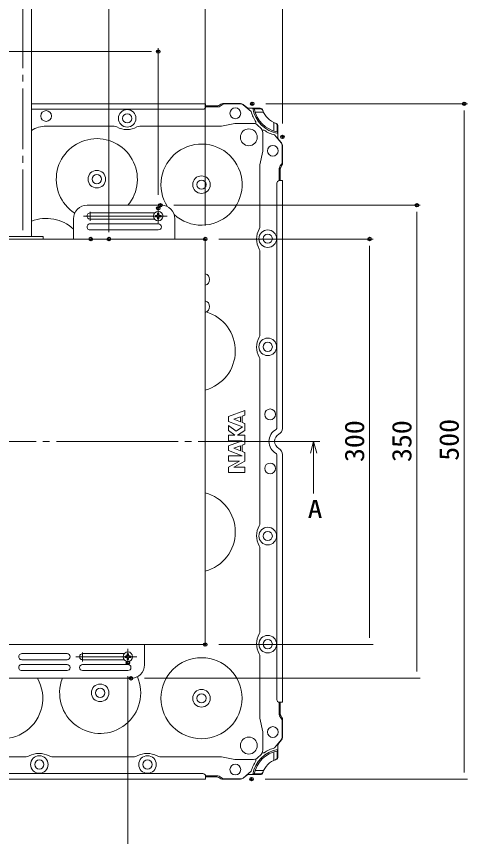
# Model space of a CAD drawing. Units: millimetres, scale not verified. Extents: x -1000 to 1000, y -692 to 693.
# Drawn here: x -555 to -221, y -225 to 381 of the extents above; entities that cross this region are included whole.
import ezdxf
from ezdxf.enums import TextEntityAlignment as Align

# ---------------------------------------------------------------- set-up
doc = ezdxf.new("R2010")
doc.units = ezdxf.units.MM
doc.header["$LTSCALE"] = 5
doc.header["$PDMODE"] = 32
doc.header["$PDSIZE"] = 2.5
doc.linetypes.add('CHAIN2', pattern=[12, 9, -1, 1, -1])
doc.linetypes.add('LONG_CHAIN', pattern=[21, 18, -1, 1, -1])
for name, color, linetype, lineweight in [('0-2_中心線', 1, 'LONG_CHAIN', 9), ('0-3_一般寸法', 1, 'Continuous', 9), ('0-4_0', 3, 'Continuous', 9), ('0-6_0-0', 3, 'Continuous', 9), ('0-8_1-1', 2, 'Continuous', 9), ('0-9_1-6', 7, 'Continuous', 9), ('0-B_center', 1, 'LONG_CHAIN', 9), ('0-F_SCREW', 2, 'Continuous', 9)]:
    doc.layers.add(name, color=color, linetype=linetype, lineweight=lineweight)
doc.layers.add('0-5_Defpoints', color=7, linetype='Continuous')
doc.layers.add('0-7_10', color=3, linetype='Continuous')
doc.styles.add('ＭＳ ゴシック', font='')
doc.styles.get('ＭＳ ゴシック').set_extended_font_data('MS Gothic')

msp = doc.modelspace()

# ---------------------------------------------------------------- linework, layer by layer
at = {"layer": '0-2_中心線'}
msp.add_line((-330.084, 67.055), (-880.559, 67.055), dxfattribs=at)
at = {"layer": '0-3_一般寸法'}
for p, q in [((-486.17, 588.842), (-486.17, 221.805)), ((-357.87, 302.325), (-357.87, 427.967)), ((-414.92, 226.805), (-414.92, 392.967)), ((-760.17, 355.467), (-454.67, 355.467)), ((-449.67, 249.577), (-449.67, 357.967)), ((-370.131, 316.855), (-220.795, 316.855)), ((-223.295, -177.745), (-223.295, 311.855)), ((-438.156, 241.805), (-255.795, 241.805)), ((-258.295, -103.195), (-258.295, 236.805)), ((-489.658, 216.805), (-483.67, 216.805)), ((-404.92, 216.805), (-290.795, 216.805)), ((-293.295, -78.195), (-293.295, 211.805)), ((-404.92, -83.195), (-290.795, -83.195)), ((-472.17, -106.707), (-472.17, -264.693)), ((-459.92, -108.195), (-255.795, -108.195)), ((-370.654, -182.745), (-220.795, -182.745))]:
    msp.add_line(p, q, dxfattribs=at)
at = {"layer": '0-4_0'}
for p, q in [((-543.42, 451.65), (-543.42, 218.555)), ((-447.42, 241.805), (-502.42, 241.805)), ((-512.42, 216.805), (-512.42, 231.805)), ((-452.353, 236.055), (-500.17, 236.055)), ((-452.35, 231.555), (-500.17, 231.555)), ((-437.42, 216.805), (-437.42, 231.805)), ((-449.67, 228.055), (-500.17, 228.055)), ((-564.92, 218.555), (-534.92, 218.555)), ((-534.92, 216.805), (-534.92, 218.555)), ((-449.67, 223.555), (-500.17, 223.555)), ((-414.92, 216.805), (-799.92, 216.805)), ((-414.92, -83.195), (-414.92, 216.805)), ((-799.92, -83.195), (-414.92, -83.195)), ((-459.92, -98.195), (-459.92, -83.195)), ((-550.67, -89.945), (-517.17, -89.945)), ((-505.67, -89.945), (-474.861, -89.945)), ((-550.67, -94.445), (-517.17, -94.445)), ((-505.67, -94.445), (-474.842, -94.445)), ((-550.67, -97.945), (-517.17, -97.945)), ((-550.67, -102.445), (-517.17, -102.445)), ((-505.67, -97.945), (-472.17, -97.945)), ((-505.67, -102.445), (-472.17, -102.445)), ((-744.92, -108.195), (-469.92, -108.195))]:
    msp.add_line(p, q, dxfattribs=at)
at = {"layer": '0-4_0', "color": 1, "linetype": 'CHAIN2'}
msp.add_line((-549.92, 448.243), (-549.92, 218.555), dxfattribs=at)
at = {"layer": '0-4_0'}
for centre, radius, start, end in [((-502.42, 231.805), 10, 90, 180), ((-447.42, 231.805), 10, 0, 90), ((-500.17, 233.805), 2.25, 90, 270.00055), ((-500.17, 225.805), 2.25, 90, 270.00055), ((-449.67, 225.805), 2.25, 270, 90), ((-416.074, 186.805), 4.404, 285.18929, 74.81071), ((-416.074, 166.805), 4.404, 285.18929, 74.81071), ((-550.67, -92.195), 2.25, 89.99966, 270.00034), ((-517.17, -92.195), 2.25, 270.00039, 89.99961), ((-505.67, -92.195), 2.25, 89.99961, 270), ((-550.67, -100.195), 2.25, 89.99966, 270), ((-517.17, -100.195), 2.25, 270.00039, 89.99961), ((-505.67, -100.195), 2.25, 90, 270), ((-472.17, -100.195), 2.25, 270, 90), ((-469.92, -98.195), 10, 270, 0)]:
    msp.add_arc(centre, radius, start, end, dxfattribs=at)
at = {"layer": '0-5_Defpoints'}
for p in [(-449.67, 355.467), (-380.131, 316.855), (-223.295, 316.855), (-357.87, 292.325), (-448.156, 241.805), (-258.295, 241.805), (-449.67, 239.577), (-499.658, 216.805), (-486.17, 216.805), (-414.92, 216.805), (-414.92, 216.805), (-293.295, 216.805), (-414.92, -83.195), (-472.17, -96.707), (-469.92, -108.195), (-380.654, -182.745)]:
    msp.add_point(p, dxfattribs=at)
at = {"layer": '0-6_0-0'}
for q in [(-337.112, 58.362), (-332.453, 58.362), (-334.783, 28.608)]:
    msp.add_line((-334.783, 67.055), q, dxfattribs=at)
at = {"layer": '0-8_1-1', "color": 7}
for p, q in [((-414.67, 316.855), (-543.42, 316.855)), ((-414.67, 314.755), (-414.67, 316.855)), ((-404.983, 315.645), (-403.359, 316.565)), ((-401.88, 316.955), (-388.773, 316.955)), ((-386.83, 316.241), (-384.511, 314.269)), ((-416.67, 312.755), (-542.67, 312.755)), ((-406.462, 315.255), (-414.67, 315.255)), ((-382.568, 313.555), (-374.284, 313.555)), ((-361.17, 292.158), (-361.17, 300.442)), ((-358.485, 287.895), (-360.456, 290.215)), ((-357.771, 272.846), (-357.771, 285.952)), ((-359.47, 268.264), (-359.47, 260.055)), ((-359.081, 269.743), (-358.16, 271.367)), ((-361.97, 258.055), (-361.969, 76.749)), ((-359.97, 260.055), (-357.87, 260.055)), ((-357.87, 260.055), (-357.869, 76.749)), ((-361.97, -123.945), (-361.969, 57.362)), ((-357.87, -125.945), (-357.869, 57.362)), ((-359.97, -125.945), (-357.87, -125.945)), ((-359.47, -134.154), (-359.47, -125.945)), ((-359.081, -135.632), (-358.16, -137.256)), ((-357.771, -138.735), (-357.771, -151.842)), ((-358.485, -153.785), (-360.456, -156.105)), ((-361.171, -158.047), (-361.171, -166.331)), ((-416.671, -178.645), (-597.977, -178.645)), ((-414.671, -180.645), (-414.671, -182.745)), ((-406.462, -181.145), (-414.671, -181.145)), ((-404.983, -181.534), (-403.359, -182.455)), ((-386.83, -182.13), (-384.511, -180.159)), ((-382.568, -179.445), (-374.284, -179.445)), ((-414.671, -182.745), (-597.977, -182.745)), ((-401.88, -182.844), (-388.773, -182.844))]:
    msp.add_line(p, q, dxfattribs=at)
at = {"layer": '0-8_1-1', "color": 4}
for p, q in [((-403.878, 315.136), (-402.462, 316.175)), ((-400.688, 316.755), (-388.777, 316.755)), ((-386.845, 316.051), (-380.908, 311.055)), ((-414.68, 314.555), (-405.652, 314.555)), ((-377.421, 301.928), (-377.421, 303.42)), ((-532.67, 300.305), (-482.394, 300.305)), ((-463.447, 300.305), (-402.921, 300.305)), ((-392.921, 302.305), (-402.921, 300.305)), ((-379.16, 302.305), (-392.921, 302.305)), ((-373.651, 298.536), (-376.19, 301.075)), ((-372.798, 297.306), (-371.307, 297.306)), ((-372.421, 295.566), (-372.421, 281.805)), ((-358.675, 287.881), (-363.671, 293.817)), ((-357.97, 274.037), (-357.97, 285.949)), ((-372.421, 281.805), (-374.421, 271.805)), ((-374.421, 271.805), (-374.421, 226.279)), ((-360.17, 260.045), (-360.17, 269.073)), ((-359.59, 270.847), (-358.551, 272.263)), ((-374.421, 207.332), (-374.421, 146.279)), ((-374.421, 127.332), (-374.421, 6.779)), ((-393.731, 83.567), (-388.965, 85.34)), ((-388.965, 81.683), (-388.965, 85.34)), ((-387.553, 85.866), (-385.67, 86.566)), ((-387.553, 81.124), (-387.553, 85.866)), ((-385.67, 86.566), (-385.67, 90.055)), ((-397.671, 81.826), (-387.387, 77.76)), ((-393.731, 83.567), (-388.965, 81.683)), ((-387.553, 81.124), (-385.671, 80.38)), ((-385.671, 75.114), (-385.671, 80.38)), ((-397.671, 75.114), (-392.965, 71.585)), ((-392.089, 74.693), (-387.387, 77.76)), ((-391.082, 71.585), (-385.671, 75.114)), ((-397.671, 67.585), (-397.671, 71.585)), ((-397.671, 71.585), (-392.965, 71.585)), ((-397.671, 63.82), (-387.553, 67.585)), ((-397.671, 67.585), (-387.553, 67.585)), ((-391.082, 71.585), (-385.671, 71.585)), ((-385.671, 65.022), (-385.671, 71.585)), ((-397.671, 60.291), (-397.671, 63.82)), ((-393.731, 62.022), (-388.965, 63.796)), ((-393.731, 62.022), (-388.965, 60.138)), ((-388.965, 60.138), (-388.965, 63.796)), ((-387.553, 64.321), (-385.671, 65.022)), ((-387.553, 59.58), (-387.553, 64.321)), ((-397.671, 60.291), (-387.553, 56.291)), ((-397.671, 52.526), (-397.671, 56.291)), ((-397.671, 56.291), (-387.553, 56.291)), ((-387.553, 59.58), (-385.671, 58.836)), ((-385.671, 52.526), (-385.671, 58.836)), ((-397.671, 48.055), (-389.67, 52.526)), ((-397.671, 52.526), (-389.67, 52.526)), ((-385.671, 52.526), (-393.67, 48.055)), ((-397.671, 44.055), (-397.671, 48.055)), ((-397.671, 44.055), (-385.671, 44.055)), ((-393.67, 48.055), (-385.671, 48.055)), ((-385.671, 44.055), (-385.671, 48.055)), ((-374.421, -73.221), (-374.421, -12.168)), ((-374.421, -137.694), (-374.421, -92.168)), ((-360.17, -125.934), (-360.17, -134.963)), ((-372.421, -147.695), (-374.421, -137.694)), ((-359.59, -136.737), (-358.551, -138.153)), ((-357.97, -139.927), (-357.97, -151.839)), ((-372.421, -161.455), (-372.421, -147.695)), ((-358.675, -153.77), (-363.671, -159.707)), ((-372.798, -163.195), (-371.307, -163.195)), ((-668.447, -166.194), (-547.394, -166.194)), ((-528.447, -166.194), (-467.394, -166.194)), ((-448.447, -166.194), (-402.921, -166.194)), ((-377.421, -167.817), (-377.421, -169.309)), ((-373.651, -164.425), (-376.19, -166.964)), ((-414.681, -180.445), (-405.653, -180.445)), ((-403.879, -181.025), (-402.463, -182.064)), ((-386.845, -181.94), (-380.909, -176.945)), ((-400.689, -182.645), (-388.777, -182.645))]:
    msp.add_line(p, q, dxfattribs=at)
at = {"layer": '0-8_1-1'}
for p, q in [((-378.013, 310.555), (-371.742, 310.555)), ((-364.17, 296.713), (-364.17, 302.984)), ((-361.676, 300.618), (-361.676, 296.079)), ((-361.676, 296.079), (-361.17, 294.975)), ((-364.171, -162.602), (-364.171, -168.873)), ((-361.677, -166.507), (-361.676, -161.968)), ((-361.676, -161.968), (-361.171, -160.865)), ((-378.647, -178.939), (-379.75, -179.445)), ((-374.108, -178.939), (-378.647, -178.939)), ((-378.013, -176.445), (-371.742, -176.445))]:
    msp.add_line(p, q, dxfattribs=at)
msp.add_lwpolyline([(-374.107, 313.049), (-378.647, 313.05), (-379.75, 313.555)], dxfattribs=at)
at = {"layer": '0-8_1-1', "color": 4}
for points in [[(-397.671, 81.826), (-397.671, 85.59), (-385.67, 90.055)], [(-397.671, 75.114), (-397.671, 78.879), (-392.089, 74.693)], [(-379.16, -168.195), (-392.921, -168.195), (-402.921, -166.195)]]:
    msp.add_lwpolyline(points, dxfattribs=at)
for centre, radius in [((-532.67, 307.805), 4), ((-472.671, 306.055), 6.5), ((-392.67, 309.805), 4), ((-472.671, 306.055), 3.4), ((-382.671, 292.055), 6.25), ((-364.921, 282.055), 4), ((-495.17, 261.055), 6.5), ((-495.17, 261.055), 3.4), ((-417.671, 257.055), 6.5), ((-417.671, 257.055), 3.4), ((-368.671, 217.056), 6.5), ((-368.671, 217.056), 3.4), ((-368.671, 137.055), 6.5), ((-368.671, 137.055), 3.4), ((-366.921, 87.055), 4), ((-366.921, 47.055), 4), ((-368.671, -2.945), 6.5), ((-368.671, -2.945), 3.4), ((-368.671, -82.945), 6.5), ((-368.671, -82.945), 3.4), ((-492.671, -118.945), 6.5), ((-492.671, -118.945), 3.4), ((-417.671, -122.945), 6.5), ((-417.671, -122.945), 3.4), ((-364.921, -147.945), 4), ((-382.671, -157.945), 6.25), ((-537.67, -171.945), 6.5), ((-537.67, -171.945), 3.4), ((-457.67, -171.945), 6.5), ((-457.67, -171.945), 3.4), ((-392.671, -175.695), 4)]:
    msp.add_circle(centre, radius, dxfattribs=at)
at = {"layer": '0-8_1-1', "color": 7}
for centre, radius, start, end in [((-406.462, 318.255), 3, 270, 299.53632), ((-401.88, 313.955), 3, 90, 119.53549), ((-388.773, 313.955), 3, 49.63539, 90), ((-542.67, 314.755), 2, 247.97399, 270), ((-416.67, 314.755), 2, 270, 0), ((-382.568, 316.555), 3, 229.63539, 270), ((-357.67, 317.055), 22.355, 189.00734, 260.99266), ((-357.67, 317.055), 21.355, 190.8111, 259.18802), ((-374.284, 311.555), 2, 18.31735, 90), ((-357.67, 317.055), 15.5, 198.31772, 251.68228), ((-363.171, 300.442), 2, 0, 71.68265), ((-358.17, 292.158), 3, 180, 220.36461), ((-360.77, 285.952), 3, 0, 40.36461), ((-356.47, 268.264), 3, 150.46368, 180), ((-360.77, 272.846), 3, 330.46451, 0), ((-359.97, 258.055), 2, 90, 180), ((-357.671, 67.055), 10.1, 118.20468, 241.79532), ((-362.87, 76.749), 0.9, 298.20683, 0), ((-362.87, 76.749), 5, 298.20683, 0), ((-357.671, 67.055), 6, 118.20468, 241.79532), ((-362.87, 57.362), 5, 0, 61.79317), ((-362.87, 57.362), 0.9, 0, 61.79317), ((-359.97, -123.945), 2, 180, 270), ((-356.47, -134.154), 3, 180, 209.53632), ((-360.77, -138.735), 3, 0, 29.53549), ((-358.171, -158.047), 3, 139.63539, 180), ((-360.77, -151.842), 3, 319.63539, 0), ((-357.671, -182.945), 22.355, 99.00734, 170.99266), ((-357.671, -182.945), 21.355, 100.81161, 169.18785), ((-357.671, -182.945), 15.5, 108.31772, 161.68228), ((-363.171, -166.331), 2, 288.31735, 0), ((-416.671, -180.645), 2, 0, 90), ((-406.462, -184.145), 3, 60.46368, 90), ((-382.568, -182.445), 3, 90, 130.36461), ((-374.284, -177.445), 2, 270, 341.68265), ((-401.88, -179.844), 3, 240.46451, 270), ((-388.773, -179.845), 3, 270, 310.36461)]:
    msp.add_arc(centre, radius, start, end, dxfattribs=at)
at = {"layer": '0-8_1-1', "color": 4}
for centre, radius, start, end in [((-400.688, 313.755), 3, 90, 126.25404), ((-388.777, 313.755), 3, 49.92012, 90), ((-405.652, 317.555), 3, 270, 306.25404), ((-357.671, 317.055), 24, 194.47758, 214.62219), ((-532.67, 280.305), 20, 90, 122.51362), ((-482.394, 296.105), 4.2, 60.43446, 90), ((-472.921, 312.805), 15, 240.43454, 299.56546), ((-463.447, 296.105), 4.2, 90, 119.56554), ((-379.16, 298.105), 4.2, 45, 90), ((-376.621, 295.566), 4.2, 0, 45.00047), ((-357.671, 317.055), 24, 235.37781, 255.52266), ((-360.97, 285.949), 3, 0, 40.07988), ((-360.97, 274.037), 3, 323.74596, 0), ((-357.17, 269.073), 3, 143.74596, 180), ((-378.621, 226.279), 4.2, 330.43446, 0), ((-361.921, 216.805), 15, 150.43454, 209.56546), ((-378.621, 207.332), 4.2, 0, 29.56554), ((-378.621, 146.279), 4.2, 330.43446, 0), ((-361.921, 136.805), 15, 150.43454, 209.56546), ((-378.621, 127.332), 4.2, 0, 29.56554), ((-378.621, 6.779), 4.2, 330.43446, 0), ((-361.921, -2.695), 15, 150.43454, 209.56546), ((-378.621, -12.168), 4.2, 0, 29.56554), ((-361.921, -82.695), 15, 150.43454, 209.56546), ((-378.621, -73.221), 4.2, 330.43446, 0), ((-378.621, -92.168), 4.2, 0, 29.56554), ((-357.17, -134.963), 3, 180, 216.25404), ((-360.97, -139.927), 3, 0, 36.25404), ((-360.971, -151.839), 3, 319.92012, 0), ((-537.92, -178.694), 15, 60.43454, 119.56546), ((-457.921, -178.694), 15, 60.43454, 119.56546), ((-376.621, -161.455), 4.2, 314.99953, 0), ((-357.671, -182.945), 24, 104.47734, 124.62219), ((-547.394, -161.994), 4.2, 270, 299.56554), ((-528.447, -161.994), 4.2, 240.43446, 270), ((-467.394, -161.994), 4.2, 270, 299.56554), ((-448.447, -161.994), 4.2, 240.43446, 270), ((-357.671, -182.945), 24, 145.37781, 165.52242), ((-379.16, -163.995), 4.2, 270, 315), ((-405.653, -183.445), 3, 53.74596, 90), ((-388.777, -179.645), 3, 270, 310.07988), ((-400.689, -179.645), 3, 233.74596, 270)]:
    msp.add_arc(centre, radius, start, end, dxfattribs=at)
at = {"layer": '0-8_1-1'}
for centre, start, end in [((-374.107, 311.05), 20.0708, 89.99965), ((-363.676, 300.618), 0, 69.92885), ((-363.676, -166.507), 290.0708, 359.99965), ((-374.108, -176.939), 270, 339.92885)]:
    msp.add_arc(centre, 2, start, end, dxfattribs=at)
at = {"layer": '0-9_1-6'}
msp.add_circle((-417.671, -122.945), 30, dxfattribs=at)
for centre, start, end in [((-495.17, 261.055), 320.08389, 236.93584), ((-417.671, 257.055), 227.55448, 213.09057), ((-532.67, 202.055), 47.54611, 110.99808), ((-422.67, 134.055), 284.97115, 73.56213), ((-422.67, 0.055), 284.97115, 75.02885), ((-565.17, -122.945), 221.81024, 29.45017), ((-492.671, -118.945), 159.00208, 23.49)]:
    msp.add_arc(centre, 30, start, end, dxfattribs=at)
at = {"layer": '0-B_center'}
for p, q in [((-500.17, 230.285), (-500.17, 236.986)), ((-449.67, 228.017), (-449.67, 239.577)), ((-442.994, 233.807), (-505.1, 233.804)), ((-505.67, -95.714), (-505.67, -89.012)), ((-472.17, -97.975), (-472.17, -86.414)), ((-465.494, -92.183), (-510.6, -92.195))]:
    msp.add_line(p, q, dxfattribs=at)
at = {"layer": '0-F_SCREW'}
for p, q in [((-451.77, 234.307), (-451.045, 234.307)), ((-451.77, 233.307), (-451.77, 234.307)), ((-451.045, 233.307), (-451.77, 233.307)), ((-450.17, 235.182), (-450.17, 235.907)), ((-450.17, 235.907), (-449.17, 235.907)), ((-450.17, 231.707), (-450.17, 232.432)), ((-449.17, 231.707), (-450.17, 231.707)), ((-449.17, 235.907), (-449.17, 235.182)), ((-449.17, 232.432), (-449.17, 231.707)), ((-448.295, 234.307), (-447.57, 234.307)), ((-447.57, 233.307), (-448.295, 233.307)), ((-447.57, 234.307), (-447.57, 233.307)), ((-472.67, -90.808), (-472.67, -90.083)), ((-472.67, -90.083), (-471.67, -90.083)), ((-471.67, -90.083), (-471.67, -90.808)), ((-474.27, -91.683), (-473.545, -91.683)), ((-474.27, -92.683), (-474.27, -91.683)), ((-473.545, -92.683), (-474.27, -92.683)), ((-472.67, -94.283), (-472.67, -93.558)), ((-471.67, -94.283), (-472.67, -94.283)), ((-471.67, -93.558), (-471.67, -94.283)), ((-470.795, -91.683), (-470.07, -91.683)), ((-470.07, -92.683), (-470.795, -92.683)), ((-470.07, -91.683), (-470.07, -92.683))]:
    msp.add_line(p, q, dxfattribs=at)
for centre in [(-449.67, 233.807), (-472.17, -92.183)]:
    msp.add_circle(centre, 3.5, dxfattribs=at)
for centre, start, end in [((-451.045, 235.182), 270, 0), ((-451.045, 232.432), 0, 90), ((-448.295, 235.182), 180, 270), ((-448.295, 232.432), 90, 180), ((-473.545, -90.808), 270, 0), ((-470.795, -90.808), 180, 270), ((-473.545, -93.558), 0, 90), ((-470.795, -93.558), 90, 180)]:
    msp.add_arc(centre, 0.875, start, end, dxfattribs=at)

# ---------------------------------------------------------------- texts
at = {"layer": '0-3_一般寸法', "color": 2, "style": 'ＭＳ ゴシック', "width": 1.05}
for s, p in [('300', (-293.02, 51.805)), ('350', (-258.02, 51.805)), ('500', (-223.02, 52.757))]:
    msp.add_text(s, height=14.44, rotation=90, dxfattribs=at).set_placement(p, align=Align.BOTTOM_LEFT)
at = {"layer": '0-7_10', "style": 'ＭＳ ゴシック', "width": 1.2}
msp.add_text('A', height=13.45, dxfattribs=at).set_placement((-339.156, 6.263), align=Align.BOTTOM_LEFT)

doc.saveas('drawing.dxf')
